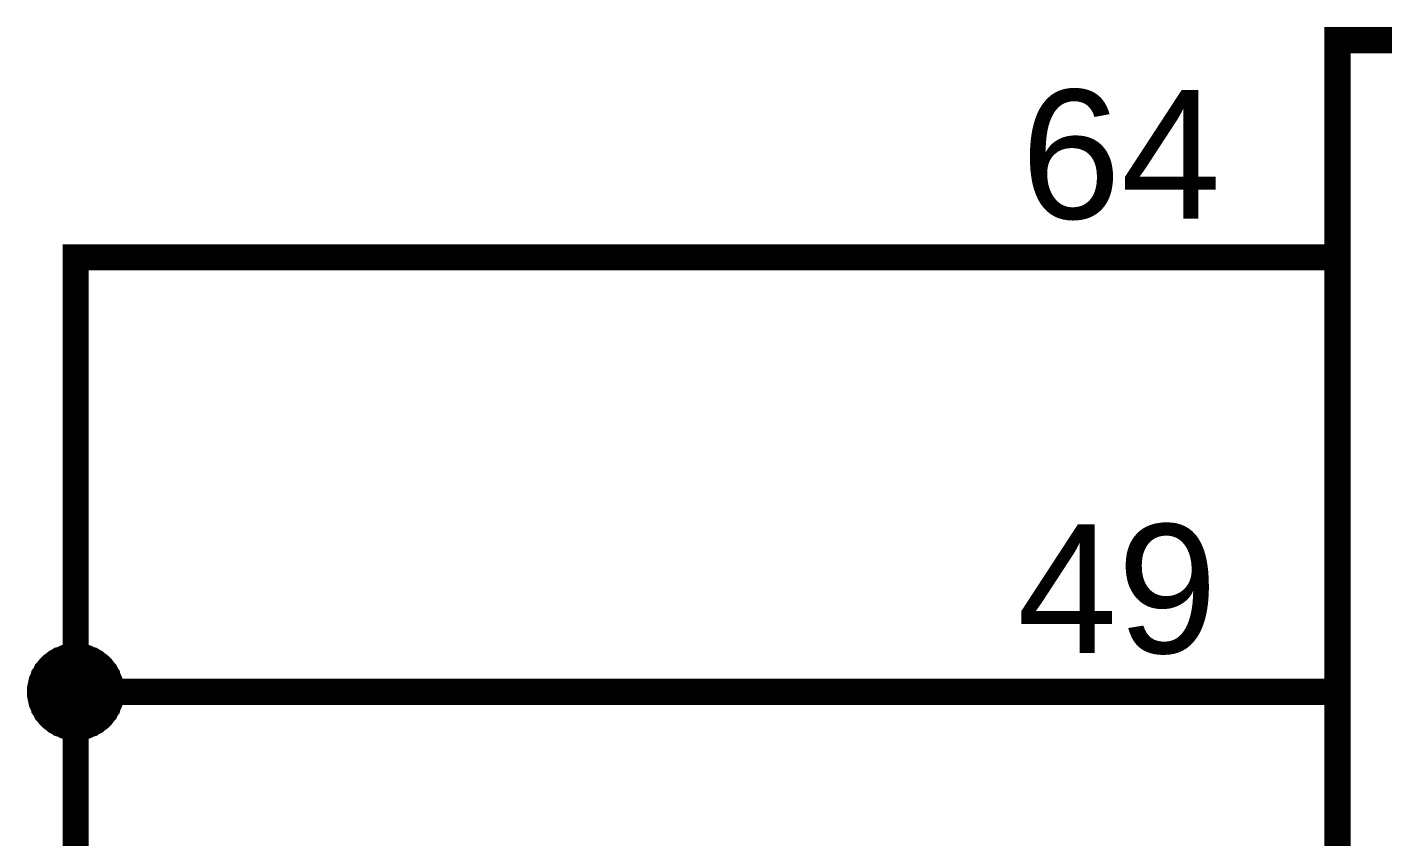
# Model space of a CAD drawing. Header units: millimetres. Extents: x 0 to 594, y 0 to 420.
# Drawn here: x 142.43 to 158.02, y 348.33 to 357.64 of the extents above; entities that cross this region are included whole.
import ezdxf

# ---------------------------------------------------------------- set-up
doc = ezdxf.new("R2010")
doc.units = ezdxf.units.MM
doc.layers.add('Sheet', color=255, linetype='Continuous')
doc.styles.get("Standard").update_dxf_attribs({"font": 'arial.ttf'})

msp = doc.modelspace()

# ---------------------------------------------------------------- linework, layer by layer
at = {"layer": 'Sheet', "color": 0}
for points, const_width in [([(157.496, 357.493), (192.493, 357.493), (192.493, 197.49), (157.496, 197.49), (157.496, 357.493)], 0.3), ([(157.496, 357.493), (157.496, 197.49), (192.493, 197.49), (192.493, 357.493), (157.496, 357.493), (157.496, 357.493)], 0.0991)]:
    msp.add_lwpolyline(points, close=True, dxfattribs=dict(at, const_width=const_width))
for points, const_width in [([(152.49, 354.995), (142.992, 354.995), (142.992, 350)], 0.3), ([(157.49, 354.995), (152.49, 354.995)], 0.3), ([(142.484, 350), (142.484, 350.026), (142.484, 350.053), (142.489, 350.079), (142.494, 350.101), (142.499, 350.127), (142.505, 350.153), (142.515, 350.175), (142.526, 350.196), (142.531, 350.222), (142.547, 350.243), (142.558, 350.265), (142.568, 350.286), (142.584, 350.302), (142.6, 350.323), (142.616, 350.344), (142.632, 350.36), (142.648, 350.376), (142.669, 350.392), (142.69, 350.407), (142.706, 350.423), (142.727, 350.434), (142.748, 350.445), (142.769, 350.46), (142.796, 350.466), (142.817, 350.476), (142.838, 350.487), (142.865, 350.492), (142.891, 350.497), (142.912, 350.503), (142.939, 350.508), (142.965, 350.508), (142.992, 350.508)], 0.0991), ([(142.484, 350), (142.484, 350.026), (142.484, 350.053), (142.489, 350.079), (142.494, 350.101), (142.499, 350.127), (142.505, 350.153), (142.515, 350.175), (142.526, 350.196), (142.531, 350.222), (142.547, 350.243), (142.558, 350.265), (142.568, 350.286), (142.584, 350.302), (142.6, 350.323), (142.616, 350.344), (142.632, 350.36), (142.648, 350.376), (142.669, 350.392), (142.69, 350.407), (142.706, 350.423), (142.727, 350.434), (142.748, 350.445), (142.769, 350.46), (142.796, 350.466), (142.817, 350.476), (142.838, 350.487), (142.865, 350.492), (142.891, 350.497), (142.912, 350.503), (142.939, 350.508), (142.965, 350.508), (142.992, 350.508)], 0.0991), ([(142.484, 350), (142.484, 350.026), (142.484, 350.053), (142.489, 350.079), (142.494, 350.101), (142.499, 350.127), (142.505, 350.153), (142.515, 350.175), (142.526, 350.196), (142.531, 350.222), (142.547, 350.243), (142.558, 350.265), (142.568, 350.286), (142.584, 350.302), (142.6, 350.323), (142.616, 350.344), (142.632, 350.36), (142.648, 350.376), (142.669, 350.392), (142.69, 350.407), (142.706, 350.423), (142.727, 350.434), (142.748, 350.445), (142.769, 350.46), (142.796, 350.466), (142.817, 350.476), (142.838, 350.487), (142.865, 350.492), (142.891, 350.497), (142.912, 350.503), (142.939, 350.508), (142.965, 350.508), (142.992, 350.508)], 0.0991), ([(142.484, 350), (142.484, 350.026), (142.484, 350.053), (142.489, 350.079), (142.494, 350.101), (142.499, 350.127), (142.505, 350.153), (142.515, 350.175), (142.526, 350.196), (142.531, 350.222), (142.547, 350.243), (142.558, 350.265), (142.568, 350.286), (142.584, 350.302), (142.6, 350.323), (142.616, 350.344), (142.632, 350.36), (142.648, 350.376), (142.669, 350.392), (142.69, 350.407), (142.706, 350.423), (142.727, 350.434), (142.748, 350.445), (142.769, 350.46), (142.796, 350.466), (142.817, 350.476), (142.838, 350.487), (142.865, 350.492), (142.891, 350.497), (142.912, 350.503), (142.939, 350.508), (142.965, 350.508), (142.992, 350.508)], 0.0991), ([(142.484, 350), (142.484, 350.026), (142.484, 350.053), (142.489, 350.079), (142.494, 350.101), (142.499, 350.127), (142.505, 350.153), (142.515, 350.175), (142.526, 350.196), (142.531, 350.222), (142.547, 350.243), (142.558, 350.265), (142.568, 350.286), (142.584, 350.302), (142.6, 350.323), (142.616, 350.344), (142.632, 350.36), (142.648, 350.376), (142.669, 350.392), (142.69, 350.407), (142.706, 350.423), (142.727, 350.434), (142.748, 350.445), (142.769, 350.46), (142.796, 350.466), (142.817, 350.476), (142.838, 350.487), (142.865, 350.492), (142.891, 350.497), (142.912, 350.503), (142.939, 350.508), (142.965, 350.508), (142.992, 350.508)], 0.0991), ([(142.484, 350), (142.484, 350.026), (142.484, 350.053), (142.489, 350.079), (142.494, 350.101), (142.499, 350.127), (142.505, 350.153), (142.515, 350.175), (142.526, 350.196), (142.531, 350.222), (142.547, 350.243), (142.558, 350.265), (142.568, 350.286), (142.584, 350.302), (142.6, 350.323), (142.616, 350.344), (142.632, 350.36), (142.648, 350.376), (142.669, 350.392), (142.69, 350.407), (142.706, 350.423), (142.727, 350.434), (142.748, 350.445), (142.769, 350.46), (142.796, 350.466), (142.817, 350.476), (142.838, 350.487), (142.865, 350.492), (142.891, 350.497), (142.912, 350.503), (142.939, 350.508), (142.965, 350.508), (142.992, 350.508)], 0.0991), ([(142.484, 350), (142.484, 350.026), (142.484, 350.053), (142.489, 350.079), (142.494, 350.101), (142.499, 350.127), (142.505, 350.153), (142.515, 350.175), (142.526, 350.196), (142.531, 350.222), (142.547, 350.243), (142.558, 350.265), (142.568, 350.286), (142.584, 350.302), (142.6, 350.323), (142.616, 350.344), (142.632, 350.36), (142.648, 350.376), (142.669, 350.392), (142.69, 350.407), (142.706, 350.423), (142.727, 350.434), (142.748, 350.445), (142.769, 350.46), (142.796, 350.466), (142.817, 350.476), (142.838, 350.487), (142.865, 350.492), (142.891, 350.497), (142.912, 350.503), (142.939, 350.508), (142.965, 350.508), (142.992, 350.508)], 0.0991), ([(142.484, 350), (142.484, 350.026), (142.484, 350.053), (142.489, 350.079), (142.494, 350.101), (142.499, 350.127), (142.505, 350.153), (142.515, 350.175), (142.526, 350.196), (142.531, 350.222), (142.547, 350.243), (142.558, 350.265), (142.568, 350.286), (142.584, 350.302), (142.6, 350.323), (142.616, 350.344), (142.632, 350.36), (142.648, 350.376), (142.669, 350.392), (142.69, 350.407), (142.706, 350.423), (142.727, 350.434), (142.748, 350.445), (142.769, 350.46), (142.796, 350.466), (142.817, 350.476), (142.838, 350.487), (142.865, 350.492), (142.891, 350.497), (142.912, 350.503), (142.939, 350.508), (142.965, 350.508), (142.992, 350.508)], 0.0991), ([(142.992, 350.508), (142.992, 350.508)], 0.0991), ([(142.992, 350.508), (143.018, 350.508), (143.044, 350.508), (143.071, 350.503), (143.092, 350.497), (143.119, 350.492), (143.145, 350.487), (143.166, 350.476), (143.187, 350.466), (143.214, 350.46), (143.235, 350.445), (143.256, 350.434), (143.277, 350.423), (143.293, 350.407), (143.314, 350.392), (143.336, 350.376), (143.351, 350.36), (143.367, 350.344), (143.383, 350.323), (143.399, 350.302), (143.415, 350.286), (143.425, 350.265), (143.436, 350.243), (143.452, 350.222), (143.457, 350.196), (143.468, 350.175), (143.478, 350.153), (143.484, 350.127), (143.489, 350.101), (143.494, 350.079), (143.5, 350.053), (143.5, 350.026), (143.5, 350)], 0.0991), ([(142.992, 350.508), (142.992, 350.508)], 0.0991), ([(142.992, 350.508), (143.018, 350.508), (143.044, 350.508), (143.071, 350.503), (143.092, 350.497), (143.119, 350.492), (143.145, 350.487), (143.166, 350.476), (143.187, 350.466), (143.214, 350.46), (143.235, 350.445), (143.256, 350.434), (143.277, 350.423), (143.293, 350.407), (143.314, 350.392), (143.336, 350.376), (143.351, 350.36), (143.367, 350.344), (143.383, 350.323), (143.399, 350.302), (143.415, 350.286), (143.425, 350.265), (143.436, 350.243), (143.452, 350.222), (143.457, 350.196), (143.468, 350.175), (143.478, 350.153), (143.484, 350.127), (143.489, 350.101), (143.494, 350.079), (143.5, 350.053), (143.5, 350.026), (143.5, 350)], 0.0991), ([(142.992, 350.508), (142.992, 350.508)], 0.0991), ([(142.992, 350.508), (143.018, 350.508), (143.044, 350.508), (143.071, 350.503), (143.092, 350.497), (143.119, 350.492), (143.145, 350.487), (143.166, 350.476), (143.187, 350.466), (143.214, 350.46), (143.235, 350.445), (143.256, 350.434), (143.277, 350.423), (143.293, 350.407), (143.314, 350.392), (143.336, 350.376), (143.351, 350.36), (143.367, 350.344), (143.383, 350.323), (143.399, 350.302), (143.415, 350.286), (143.425, 350.265), (143.436, 350.243), (143.452, 350.222), (143.457, 350.196), (143.468, 350.175), (143.478, 350.153), (143.484, 350.127), (143.489, 350.101), (143.494, 350.079), (143.5, 350.053), (143.5, 350.026), (143.5, 350)], 0.0991), ([(142.992, 350.508), (142.992, 350.508)], 0.0991), ([(142.992, 350.508), (143.018, 350.508), (143.044, 350.508), (143.071, 350.503), (143.092, 350.497), (143.119, 350.492), (143.145, 350.487), (143.166, 350.476), (143.187, 350.466), (143.214, 350.46), (143.235, 350.445), (143.256, 350.434), (143.277, 350.423), (143.293, 350.407), (143.314, 350.392), (143.336, 350.376), (143.351, 350.36), (143.367, 350.344), (143.383, 350.323), (143.399, 350.302), (143.415, 350.286), (143.425, 350.265), (143.436, 350.243), (143.452, 350.222), (143.457, 350.196), (143.468, 350.175), (143.478, 350.153), (143.484, 350.127), (143.489, 350.101), (143.494, 350.079), (143.5, 350.053), (143.5, 350.026), (143.5, 350)], 0.0991), ([(142.992, 350.508), (142.992, 350.508)], 0.0991), ([(142.992, 350.508), (143.018, 350.508), (143.044, 350.508), (143.071, 350.503), (143.092, 350.497), (143.119, 350.492), (143.145, 350.487), (143.166, 350.476), (143.187, 350.466), (143.214, 350.46), (143.235, 350.445), (143.256, 350.434), (143.277, 350.423), (143.293, 350.407), (143.314, 350.392), (143.336, 350.376), (143.351, 350.36), (143.367, 350.344), (143.383, 350.323), (143.399, 350.302), (143.415, 350.286), (143.425, 350.265), (143.436, 350.243), (143.452, 350.222), (143.457, 350.196), (143.468, 350.175), (143.478, 350.153), (143.484, 350.127), (143.489, 350.101), (143.494, 350.079), (143.5, 350.053), (143.5, 350.026), (143.5, 350)], 0.0991), ([(142.992, 350.508), (142.992, 350.508)], 0.0991), ([(142.992, 350.508), (143.018, 350.508), (143.044, 350.508), (143.071, 350.503), (143.092, 350.497), (143.119, 350.492), (143.145, 350.487), (143.166, 350.476), (143.187, 350.466), (143.214, 350.46), (143.235, 350.445), (143.256, 350.434), (143.277, 350.423), (143.293, 350.407), (143.314, 350.392), (143.336, 350.376), (143.351, 350.36), (143.367, 350.344), (143.383, 350.323), (143.399, 350.302), (143.415, 350.286), (143.425, 350.265), (143.436, 350.243), (143.452, 350.222), (143.457, 350.196), (143.468, 350.175), (143.478, 350.153), (143.484, 350.127), (143.489, 350.101), (143.494, 350.079), (143.5, 350.053), (143.5, 350.026), (143.5, 350)], 0.0991), ([(142.992, 350.508), (142.992, 350.508)], 0.0991), ([(142.992, 350.508), (143.018, 350.508), (143.044, 350.508), (143.071, 350.503), (143.092, 350.497), (143.119, 350.492), (143.145, 350.487), (143.166, 350.476), (143.187, 350.466), (143.214, 350.46), (143.235, 350.445), (143.256, 350.434), (143.277, 350.423), (143.293, 350.407), (143.314, 350.392), (143.336, 350.376), (143.351, 350.36), (143.367, 350.344), (143.383, 350.323), (143.399, 350.302), (143.415, 350.286), (143.425, 350.265), (143.436, 350.243), (143.452, 350.222), (143.457, 350.196), (143.468, 350.175), (143.478, 350.153), (143.484, 350.127), (143.489, 350.101), (143.494, 350.079), (143.5, 350.053), (143.5, 350.026), (143.5, 350)], 0.0991), ([(142.992, 350.508), (142.992, 350.508)], 0.0991), ([(142.992, 350.508), (143.018, 350.508), (143.044, 350.508), (143.071, 350.503), (143.092, 350.497), (143.119, 350.492), (143.145, 350.487), (143.166, 350.476), (143.187, 350.466), (143.214, 350.46), (143.235, 350.445), (143.256, 350.434), (143.277, 350.423), (143.293, 350.407), (143.314, 350.392), (143.336, 350.376), (143.351, 350.36), (143.367, 350.344), (143.383, 350.323), (143.399, 350.302), (143.415, 350.286), (143.425, 350.265), (143.436, 350.243), (143.452, 350.222), (143.457, 350.196), (143.468, 350.175), (143.478, 350.153), (143.484, 350.127), (143.489, 350.101), (143.494, 350.079), (143.5, 350.053), (143.5, 350.026), (143.5, 350)], 0.0991), ([(142.992, 349.492), (142.965, 349.492), (142.939, 349.492), (142.912, 349.497), (142.891, 349.503), (142.865, 349.508), (142.838, 349.513), (142.817, 349.524), (142.796, 349.534), (142.769, 349.54), (142.748, 349.555), (142.727, 349.566), (142.706, 349.577), (142.69, 349.593), (142.669, 349.608), (142.648, 349.624), (142.632, 349.64), (142.616, 349.656), (142.6, 349.677), (142.584, 349.698), (142.568, 349.714), (142.558, 349.735), (142.547, 349.757), (142.531, 349.778), (142.526, 349.804), (142.515, 349.825), (142.505, 349.847), (142.499, 349.873), (142.494, 349.899), (142.489, 349.921), (142.484, 349.947), (142.484, 349.974), (142.484, 350)], 0.0991), ([(142.484, 350), (142.484, 350)], 0.0991), ([(142.992, 349.492), (142.965, 349.492), (142.939, 349.492), (142.912, 349.497), (142.891, 349.503), (142.865, 349.508), (142.838, 349.513), (142.817, 349.524), (142.796, 349.534), (142.769, 349.54), (142.748, 349.555), (142.727, 349.566), (142.706, 349.577), (142.69, 349.593), (142.669, 349.608), (142.648, 349.624), (142.632, 349.64), (142.616, 349.656), (142.6, 349.677), (142.584, 349.698), (142.568, 349.714), (142.558, 349.735), (142.547, 349.757), (142.531, 349.778), (142.526, 349.804), (142.515, 349.825), (142.505, 349.847), (142.499, 349.873), (142.494, 349.899), (142.489, 349.921), (142.484, 349.947), (142.484, 349.974), (142.484, 350)], 0.0991), ([(142.484, 350), (142.484, 350)], 0.0991), ([(142.992, 349.492), (142.965, 349.492), (142.939, 349.492), (142.912, 349.497), (142.891, 349.503), (142.865, 349.508), (142.838, 349.513), (142.817, 349.524), (142.796, 349.534), (142.769, 349.54), (142.748, 349.555), (142.727, 349.566), (142.706, 349.577), (142.69, 349.593), (142.669, 349.608), (142.648, 349.624), (142.632, 349.64), (142.616, 349.656), (142.6, 349.677), (142.584, 349.698), (142.568, 349.714), (142.558, 349.735), (142.547, 349.757), (142.531, 349.778), (142.526, 349.804), (142.515, 349.825), (142.505, 349.847), (142.499, 349.873), (142.494, 349.899), (142.489, 349.921), (142.484, 349.947), (142.484, 349.974), (142.484, 350)], 0.0991), ([(142.484, 350), (142.484, 350)], 0.0991), ([(142.992, 349.492), (142.965, 349.492), (142.939, 349.492), (142.912, 349.497), (142.891, 349.503), (142.865, 349.508), (142.838, 349.513), (142.817, 349.524), (142.796, 349.534), (142.769, 349.54), (142.748, 349.555), (142.727, 349.566), (142.706, 349.577), (142.69, 349.593), (142.669, 349.608), (142.648, 349.624), (142.632, 349.64), (142.616, 349.656), (142.6, 349.677), (142.584, 349.698), (142.568, 349.714), (142.558, 349.735), (142.547, 349.757), (142.531, 349.778), (142.526, 349.804), (142.515, 349.825), (142.505, 349.847), (142.499, 349.873), (142.494, 349.899), (142.489, 349.921), (142.484, 349.947), (142.484, 349.974), (142.484, 350)], 0.0991), ([(142.484, 350), (142.484, 350)], 0.0991), ([(142.992, 349.492), (142.965, 349.492), (142.939, 349.492), (142.912, 349.497), (142.891, 349.503), (142.865, 349.508), (142.838, 349.513), (142.817, 349.524), (142.796, 349.534), (142.769, 349.54), (142.748, 349.555), (142.727, 349.566), (142.706, 349.577), (142.69, 349.593), (142.669, 349.608), (142.648, 349.624), (142.632, 349.64), (142.616, 349.656), (142.6, 349.677), (142.584, 349.698), (142.568, 349.714), (142.558, 349.735), (142.547, 349.757), (142.531, 349.778), (142.526, 349.804), (142.515, 349.825), (142.505, 349.847), (142.499, 349.873), (142.494, 349.899), (142.489, 349.921), (142.484, 349.947), (142.484, 349.974), (142.484, 350)], 0.0991), ([(142.484, 350), (142.484, 350)], 0.0991), ([(142.992, 349.492), (142.965, 349.492), (142.939, 349.492), (142.912, 349.497), (142.891, 349.503), (142.865, 349.508), (142.838, 349.513), (142.817, 349.524), (142.796, 349.534), (142.769, 349.54), (142.748, 349.555), (142.727, 349.566), (142.706, 349.577), (142.69, 349.593), (142.669, 349.608), (142.648, 349.624), (142.632, 349.64), (142.616, 349.656), (142.6, 349.677), (142.584, 349.698), (142.568, 349.714), (142.558, 349.735), (142.547, 349.757), (142.531, 349.778), (142.526, 349.804), (142.515, 349.825), (142.505, 349.847), (142.499, 349.873), (142.494, 349.899), (142.489, 349.921), (142.484, 349.947), (142.484, 349.974), (142.484, 350)], 0.0991), ([(142.484, 350), (142.484, 350)], 0.0991), ([(142.992, 349.492), (142.965, 349.492), (142.939, 349.492), (142.912, 349.497), (142.891, 349.503), (142.865, 349.508), (142.838, 349.513), (142.817, 349.524), (142.796, 349.534), (142.769, 349.54), (142.748, 349.555), (142.727, 349.566), (142.706, 349.577), (142.69, 349.593), (142.669, 349.608), (142.648, 349.624), (142.632, 349.64), (142.616, 349.656), (142.6, 349.677), (142.584, 349.698), (142.568, 349.714), (142.558, 349.735), (142.547, 349.757), (142.531, 349.778), (142.526, 349.804), (142.515, 349.825), (142.505, 349.847), (142.499, 349.873), (142.494, 349.899), (142.489, 349.921), (142.484, 349.947), (142.484, 349.974), (142.484, 350)], 0.0991), ([(142.484, 350), (142.484, 350)], 0.0991), ([(142.992, 349.492), (142.965, 349.492), (142.939, 349.492), (142.912, 349.497), (142.891, 349.503), (142.865, 349.508), (142.838, 349.513), (142.817, 349.524), (142.796, 349.534), (142.769, 349.54), (142.748, 349.555), (142.727, 349.566), (142.706, 349.577), (142.69, 349.593), (142.669, 349.608), (142.648, 349.624), (142.632, 349.64), (142.616, 349.656), (142.6, 349.677), (142.584, 349.698), (142.568, 349.714), (142.558, 349.735), (142.547, 349.757), (142.531, 349.778), (142.526, 349.804), (142.515, 349.825), (142.505, 349.847), (142.499, 349.873), (142.494, 349.899), (142.489, 349.921), (142.484, 349.947), (142.484, 349.974), (142.484, 350)], 0.0991), ([(142.484, 350), (142.484, 350)], 0.0991), ([(152.49, 350), (142.992, 350), (142.992, 344.999)], 0.3), ([(143.5, 350), (143.5, 349.974), (143.5, 349.947), (143.494, 349.921), (143.489, 349.899), (143.484, 349.873), (143.478, 349.847), (143.468, 349.825), (143.457, 349.804), (143.452, 349.778), (143.436, 349.757), (143.425, 349.735), (143.415, 349.714), (143.399, 349.698), (143.383, 349.677), (143.367, 349.656), (143.351, 349.64), (143.336, 349.624), (143.314, 349.608), (143.293, 349.593), (143.277, 349.577), (143.256, 349.566), (143.235, 349.555), (143.214, 349.54), (143.187, 349.534), (143.166, 349.524), (143.145, 349.513), (143.119, 349.508), (143.092, 349.503), (143.071, 349.497), (143.044, 349.492), (143.018, 349.492), (142.992, 349.492)], 0.0991), ([(143.5, 350), (143.5, 349.974), (143.5, 349.947), (143.494, 349.921), (143.489, 349.899), (143.484, 349.873), (143.478, 349.847), (143.468, 349.825), (143.457, 349.804), (143.452, 349.778), (143.436, 349.757), (143.425, 349.735), (143.415, 349.714), (143.399, 349.698), (143.383, 349.677), (143.367, 349.656), (143.351, 349.64), (143.336, 349.624), (143.314, 349.608), (143.293, 349.593), (143.277, 349.577), (143.256, 349.566), (143.235, 349.555), (143.214, 349.54), (143.187, 349.534), (143.166, 349.524), (143.145, 349.513), (143.119, 349.508), (143.092, 349.503), (143.071, 349.497), (143.044, 349.492), (143.018, 349.492), (142.992, 349.492)], 0.0991), ([(143.5, 350), (143.5, 349.974), (143.5, 349.947), (143.494, 349.921), (143.489, 349.899), (143.484, 349.873), (143.478, 349.847), (143.468, 349.825), (143.457, 349.804), (143.452, 349.778), (143.436, 349.757), (143.425, 349.735), (143.415, 349.714), (143.399, 349.698), (143.383, 349.677), (143.367, 349.656), (143.351, 349.64), (143.336, 349.624), (143.314, 349.608), (143.293, 349.593), (143.277, 349.577), (143.256, 349.566), (143.235, 349.555), (143.214, 349.54), (143.187, 349.534), (143.166, 349.524), (143.145, 349.513), (143.119, 349.508), (143.092, 349.503), (143.071, 349.497), (143.044, 349.492), (143.018, 349.492), (142.992, 349.492)], 0.0991), ([(143.5, 350), (143.5, 349.974), (143.5, 349.947), (143.494, 349.921), (143.489, 349.899), (143.484, 349.873), (143.478, 349.847), (143.468, 349.825), (143.457, 349.804), (143.452, 349.778), (143.436, 349.757), (143.425, 349.735), (143.415, 349.714), (143.399, 349.698), (143.383, 349.677), (143.367, 349.656), (143.351, 349.64), (143.336, 349.624), (143.314, 349.608), (143.293, 349.593), (143.277, 349.577), (143.256, 349.566), (143.235, 349.555), (143.214, 349.54), (143.187, 349.534), (143.166, 349.524), (143.145, 349.513), (143.119, 349.508), (143.092, 349.503), (143.071, 349.497), (143.044, 349.492), (143.018, 349.492), (142.992, 349.492)], 0.0991), ([(143.5, 350), (143.5, 349.974), (143.5, 349.947), (143.494, 349.921), (143.489, 349.899), (143.484, 349.873), (143.478, 349.847), (143.468, 349.825), (143.457, 349.804), (143.452, 349.778), (143.436, 349.757), (143.425, 349.735), (143.415, 349.714), (143.399, 349.698), (143.383, 349.677), (143.367, 349.656), (143.351, 349.64), (143.336, 349.624), (143.314, 349.608), (143.293, 349.593), (143.277, 349.577), (143.256, 349.566), (143.235, 349.555), (143.214, 349.54), (143.187, 349.534), (143.166, 349.524), (143.145, 349.513), (143.119, 349.508), (143.092, 349.503), (143.071, 349.497), (143.044, 349.492), (143.018, 349.492), (142.992, 349.492)], 0.0991), ([(143.5, 350), (143.5, 349.974), (143.5, 349.947), (143.494, 349.921), (143.489, 349.899), (143.484, 349.873), (143.478, 349.847), (143.468, 349.825), (143.457, 349.804), (143.452, 349.778), (143.436, 349.757), (143.425, 349.735), (143.415, 349.714), (143.399, 349.698), (143.383, 349.677), (143.367, 349.656), (143.351, 349.64), (143.336, 349.624), (143.314, 349.608), (143.293, 349.593), (143.277, 349.577), (143.256, 349.566), (143.235, 349.555), (143.214, 349.54), (143.187, 349.534), (143.166, 349.524), (143.145, 349.513), (143.119, 349.508), (143.092, 349.503), (143.071, 349.497), (143.044, 349.492), (143.018, 349.492), (142.992, 349.492)], 0.0991), ([(143.5, 350), (143.5, 349.974), (143.5, 349.947), (143.494, 349.921), (143.489, 349.899), (143.484, 349.873), (143.478, 349.847), (143.468, 349.825), (143.457, 349.804), (143.452, 349.778), (143.436, 349.757), (143.425, 349.735), (143.415, 349.714), (143.399, 349.698), (143.383, 349.677), (143.367, 349.656), (143.351, 349.64), (143.336, 349.624), (143.314, 349.608), (143.293, 349.593), (143.277, 349.577), (143.256, 349.566), (143.235, 349.555), (143.214, 349.54), (143.187, 349.534), (143.166, 349.524), (143.145, 349.513), (143.119, 349.508), (143.092, 349.503), (143.071, 349.497), (143.044, 349.492), (143.018, 349.492), (142.992, 349.492)], 0.0991), ([(143.5, 350), (143.5, 349.974), (143.5, 349.947), (143.494, 349.921), (143.489, 349.899), (143.484, 349.873), (143.478, 349.847), (143.468, 349.825), (143.457, 349.804), (143.452, 349.778), (143.436, 349.757), (143.425, 349.735), (143.415, 349.714), (143.399, 349.698), (143.383, 349.677), (143.367, 349.656), (143.351, 349.64), (143.336, 349.624), (143.314, 349.608), (143.293, 349.593), (143.277, 349.577), (143.256, 349.566), (143.235, 349.555), (143.214, 349.54), (143.187, 349.534), (143.166, 349.524), (143.145, 349.513), (143.119, 349.508), (143.092, 349.503), (143.071, 349.497), (143.044, 349.492), (143.018, 349.492), (142.992, 349.492)], 0.0991), ([(143.5, 350), (143.5, 350), (143.5, 350), (143.5, 350), (143.5, 350), (143.5, 350), (143.5, 350), (143.5, 350), (143.5, 350), (143.5, 350), (143.5, 350), (143.5, 350), (143.5, 350), (143.5, 350), (143.5, 350), (143.5, 350), (143.5, 350), (143.5, 350), (143.5, 350), (143.5, 350), (143.5, 350), (143.5, 350), (143.5, 350), (143.5, 350), (143.5, 350), (143.5, 350), (143.5, 350), (143.5, 350), (143.5, 350), (143.5, 350), (143.5, 350), (143.5, 350), (143.5, 350)], 0.0991), ([(143.5, 350), (143.5, 350)], 0.0991), ([(143.5, 350), (143.5, 350), (143.5, 350), (143.5, 350), (143.5, 350), (143.5, 350), (143.5, 350), (143.5, 350), (143.5, 350), (143.5, 350), (143.5, 350), (143.5, 350), (143.5, 350), (143.5, 350), (143.5, 350), (143.5, 350), (143.5, 350), (143.5, 350), (143.5, 350), (143.5, 350), (143.5, 350), (143.5, 350), (143.5, 350), (143.5, 350), (143.5, 350), (143.5, 350), (143.5, 350), (143.5, 350), (143.5, 350), (143.5, 350), (143.5, 350), (143.5, 350), (143.5, 350)], 0.0991), ([(143.5, 350), (143.5, 350)], 0.0991), ([(143.5, 350), (143.5, 350), (143.5, 350), (143.5, 350), (143.5, 350), (143.5, 350), (143.5, 350), (143.5, 350), (143.5, 350), (143.5, 350), (143.5, 350), (143.5, 350), (143.5, 350), (143.5, 350), (143.5, 350), (143.5, 350), (143.5, 350), (143.5, 350), (143.5, 350), (143.5, 350), (143.5, 350), (143.5, 350), (143.5, 350), (143.5, 350), (143.5, 350), (143.5, 350), (143.5, 350), (143.5, 350), (143.5, 350), (143.5, 350), (143.5, 350), (143.5, 350), (143.5, 350)], 0.0991), ([(143.5, 350), (143.5, 350)], 0.0991), ([(143.5, 350), (143.5, 350), (143.5, 350), (143.5, 350), (143.5, 350), (143.5, 350), (143.5, 350), (143.5, 350), (143.5, 350), (143.5, 350), (143.5, 350), (143.5, 350), (143.5, 350), (143.5, 350), (143.5, 350), (143.5, 350), (143.5, 350), (143.5, 350), (143.5, 350), (143.5, 350), (143.5, 350), (143.5, 350), (143.5, 350), (143.5, 350), (143.5, 350), (143.5, 350), (143.5, 350), (143.5, 350), (143.5, 350), (143.5, 350), (143.5, 350), (143.5, 350), (143.5, 350)], 0.0991), ([(143.5, 350), (143.5, 350)], 0.0991), ([(143.5, 350), (143.5, 350), (143.5, 350), (143.5, 350), (143.5, 350), (143.5, 350), (143.5, 350), (143.5, 350), (143.5, 350), (143.5, 350), (143.5, 350), (143.5, 350), (143.5, 350), (143.5, 350), (143.5, 350), (143.5, 350), (143.5, 350), (143.5, 350), (143.5, 350), (143.5, 350), (143.5, 350), (143.5, 350), (143.5, 350), (143.5, 350), (143.5, 350), (143.5, 350), (143.5, 350), (143.5, 350), (143.5, 350), (143.5, 350), (143.5, 350), (143.5, 350), (143.5, 350)], 0.0991), ([(143.5, 350), (143.5, 350)], 0.0991), ([(143.5, 350), (143.5, 350), (143.5, 350), (143.5, 350), (143.5, 350), (143.5, 350), (143.5, 350), (143.5, 350), (143.5, 350), (143.5, 350), (143.5, 350), (143.5, 350), (143.5, 350), (143.5, 350), (143.5, 350), (143.5, 350), (143.5, 350), (143.5, 350), (143.5, 350), (143.5, 350), (143.5, 350), (143.5, 350), (143.5, 350), (143.5, 350), (143.5, 350), (143.5, 350), (143.5, 350), (143.5, 350), (143.5, 350), (143.5, 350), (143.5, 350), (143.5, 350), (143.5, 350)], 0.0991), ([(143.5, 350), (143.5, 350)], 0.0991), ([(143.5, 350), (143.5, 350), (143.5, 350), (143.5, 350), (143.5, 350), (143.5, 350), (143.5, 350), (143.5, 350), (143.5, 350), (143.5, 350), (143.5, 350), (143.5, 350), (143.5, 350), (143.5, 350), (143.5, 350), (143.5, 350), (143.5, 350), (143.5, 350), (143.5, 350), (143.5, 350), (143.5, 350), (143.5, 350), (143.5, 350), (143.5, 350), (143.5, 350), (143.5, 350), (143.5, 350), (143.5, 350), (143.5, 350), (143.5, 350), (143.5, 350), (143.5, 350), (143.5, 350)], 0.0991), ([(143.5, 350), (143.5, 350)], 0.0991), ([(143.5, 350), (143.5, 350), (143.5, 350), (143.5, 350), (143.5, 350), (143.5, 350), (143.5, 350), (143.5, 350), (143.5, 350), (143.5, 350), (143.5, 350), (143.5, 350), (143.5, 350), (143.5, 350), (143.5, 350), (143.5, 350), (143.5, 350), (143.5, 350), (143.5, 350), (143.5, 350), (143.5, 350), (143.5, 350), (143.5, 350), (143.5, 350), (143.5, 350), (143.5, 350), (143.5, 350), (143.5, 350), (143.5, 350), (143.5, 350), (143.5, 350), (143.5, 350), (143.5, 350)], 0.0991), ([(143.5, 350), (143.5, 350)], 0.0991), ([(157.49, 350), (152.49, 350)], 0.3)]:
    msp.add_lwpolyline(points, dxfattribs=dict(at, const_width=const_width))
at = {"layer": 'Sheet', "color": 0, "const_width": 0.508}
msp.add_lwpolyline([(142.725, 350, 1), (143.233, 350, 1)], format="xyb", close=True, dxfattribs=at)

# ---------------------------------------------------------------- texts
at = {"layer": 'Sheet', "color": 0}
for s, p in [('64', (153.855, 355.44)), ('49', (153.813, 350.445))]:
    msp.add_text(s, height=1.4817, dxfattribs=at).set_placement(p)

doc.saveas('drawing.dxf')
